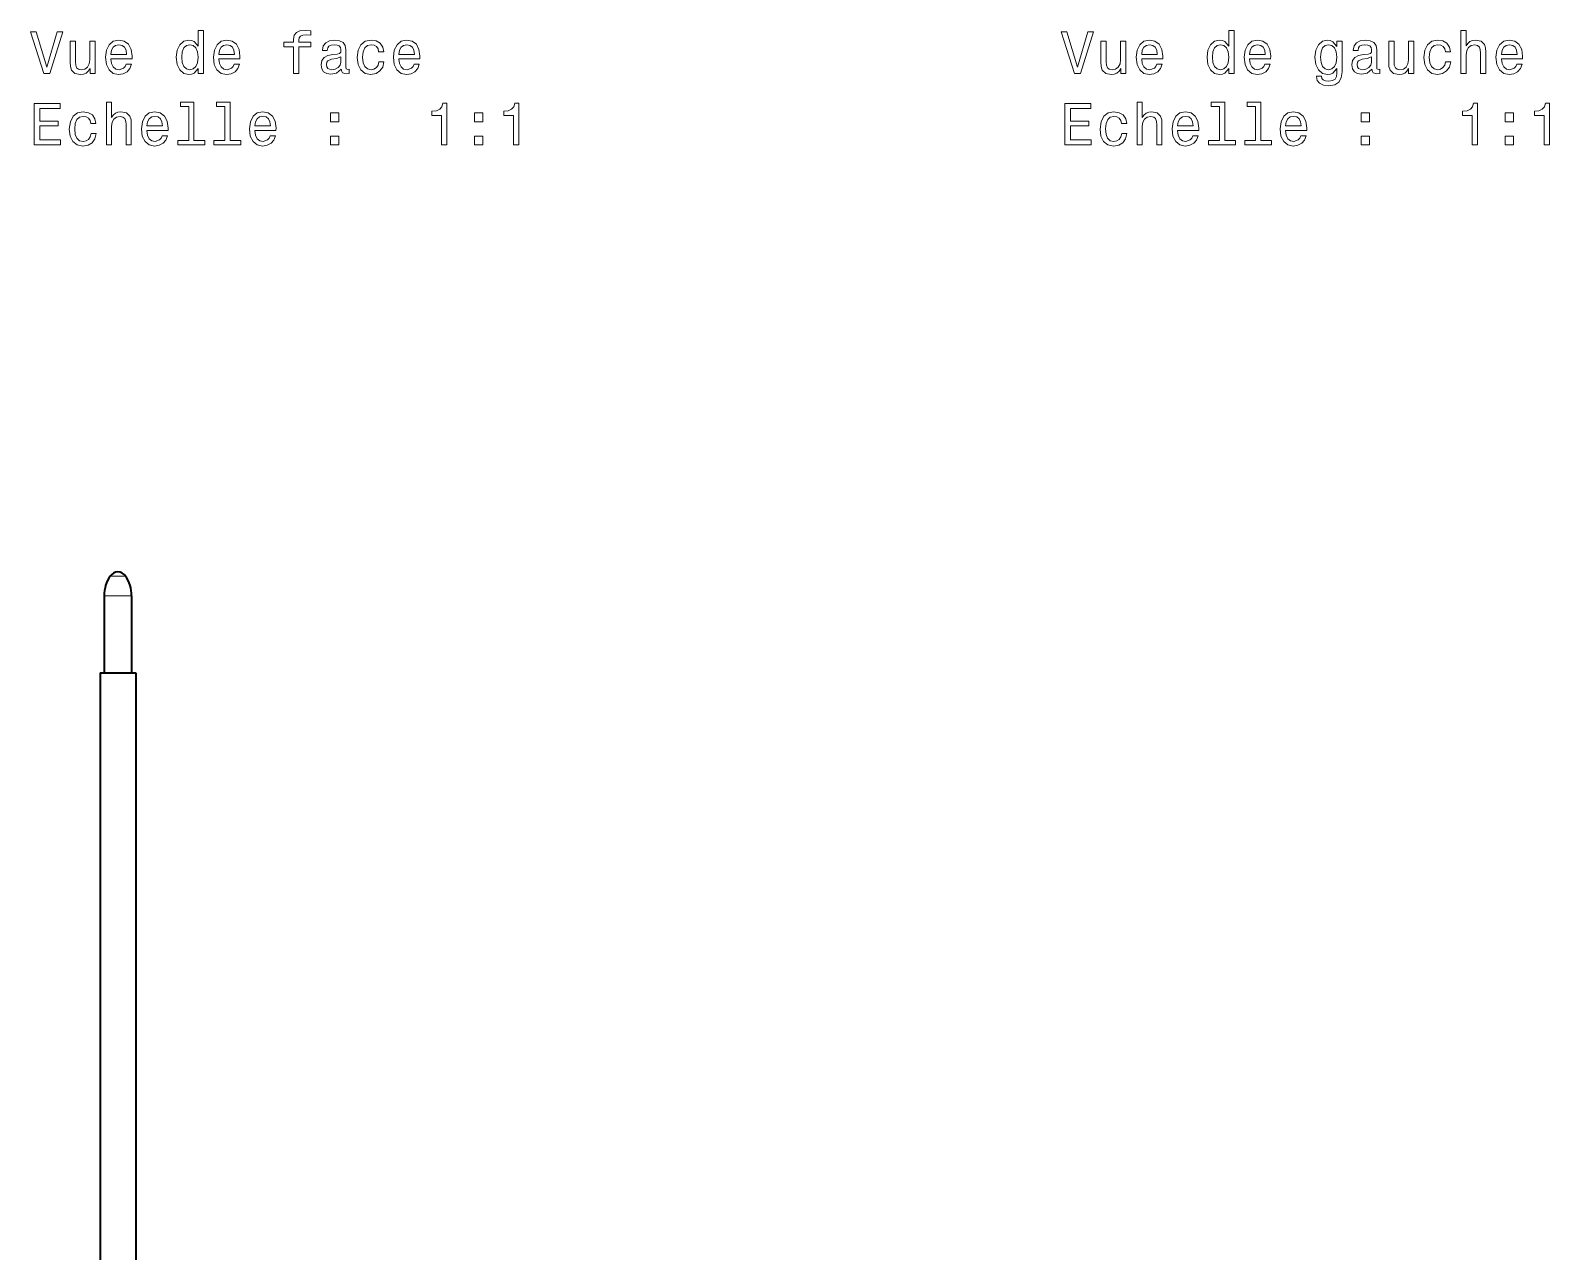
# Model space of a CAD drawing. Extents: x 386 to 1062, y 188 to 634.
# Drawn here: x 594.1 to 722.3, y 291.4 to 394.5 of the extents above; entities that cross this region are included whole.
import ezdxf

# ---------------------------------------------------------------- set-up
doc = ezdxf.new("R2010")
doc.units = 0

msp = doc.modelspace()

# ---------------------------------------------------------------- linework, layer by layer
at = {"color": 7, "lineweight": 13, "ltscale": 0.008458}
msp.add_line((600.87, 348.43), (601.2, 348.43), dxfattribs=at)
at = {"color": 7, "lineweight": 13, "ltscale": 0.024042}
msp.add_line((601.2, 348.43), (602.17, 348.43), dxfattribs=at)
at = {"color": 7, "lineweight": 13, "ltscale": 0.014966}
msp.add_line((600.37, 346.78), (600.96, 346.78), dxfattribs=at)
at = {"color": 7, "lineweight": 35, "ltscale": 0.1625}
for p, q in [((600.37, 346.78), (600.37, 340.28)), ((602.67, 346.78), (602.67, 340.28))]:
    msp.add_line(p, q, dxfattribs=at)
at = {"color": 7, "lineweight": 13, "ltscale": 0.042534}
msp.add_line((600.96, 346.78), (602.67, 346.78), dxfattribs=at)
at = {"color": 7, "lineweight": 35, "ltscale": 0.075}
msp.add_line((600.02, 340.28), (603.02, 340.28), dxfattribs=at)
at = {"color": 7, "lineweight": 35}
for p, q in [((600.02, 340.28), (600.02, 244.78)), ((603.02, 340.28), (603.02, 244.78))]:
    msp.add_line(p, q, dxfattribs=at)
at = {"color": 7, "lineweight": 13}
for points in [[(596.4, 394.35), (595.52, 391.37), (594.62, 394.35), (594.14, 394.35), (595.27, 390.84), (595.77, 390.84), (596.87, 394.35)], [(599.6, 393.55), (599.15, 393.55), (599.15, 391.99), (599.1, 391.63), (598.96, 391.36), (598.73, 391.2), (598.43, 391.15), (598.2, 391.19), (598.04, 391.31), (597.96, 391.52), (597.94, 391.81), (597.94, 393.55), (597.49, 393.55), (597.49, 391.77), (597.51, 391.41), (597.61, 391.12), (597.9, 390.84), (598.37, 390.75), (598.62, 390.78), (598.84, 390.87), (599.02, 391.03), (599.17, 391.26), (599.17, 390.84), (599.6, 390.84)], [(600.93, 392.07), (602.71, 392.07), (602.71, 392.28), (602.63, 392.86), (602.41, 393.29), (602.06, 393.55), (601.59, 393.65), (601.13, 393.55), (600.78, 393.26), (600.55, 392.81), (600.47, 392.2), (600.55, 391.58), (600.77, 391.13), (601.12, 390.84), (601.57, 390.75), (601.97, 390.81), (602.29, 390.98), (602.53, 391.26), (602.66, 391.62), (602.23, 391.62), (602.13, 391.42), (602, 391.27), (601.63, 391.15), (601.34, 391.2), (601.13, 391.38), (600.98, 391.67), (600.93, 392.05)], [(608.28, 391.26), (608.28, 390.84), (608.73, 390.84), (608.73, 394.46), (608.29, 394.46), (608.29, 393.14), (607.95, 393.52), (607.74, 393.61), (607.51, 393.65), (607.08, 393.55), (606.74, 393.26), (606.53, 392.81), (606.45, 392.2), (606.53, 391.59), (606.74, 391.13), (607.08, 390.84), (607.51, 390.75), (607.74, 390.78), (607.95, 390.87)], [(610.04, 392.07), (611.82, 392.07), (611.82, 392.28), (611.74, 392.86), (611.52, 393.29), (611.17, 393.55), (610.7, 393.65), (610.24, 393.55), (609.89, 393.26), (609.66, 392.81), (609.58, 392.2), (609.65, 391.58), (609.88, 391.13), (610.23, 390.84), (610.68, 390.75), (611.08, 390.81), (611.4, 390.98), (611.64, 391.26), (611.77, 391.62), (611.33, 391.62), (611.24, 391.42), (611.11, 391.27), (610.74, 391.15), (610.45, 391.2), (610.23, 391.38), (610.09, 391.67), (610.04, 392.05)], [(616.34, 393.08), (616.34, 390.84), (616.79, 390.84), (616.79, 393.08), (617.79, 393.08), (617.79, 393.46), (616.79, 393.46), (616.79, 393.63), (616.82, 393.83), (616.94, 393.97), (617.13, 394.05), (617.42, 394.08), (617.79, 394.06), (617.79, 394.44), (617.31, 394.46), (616.88, 394.42), (616.58, 394.28), (616.4, 394.05), (616.34, 393.71), (616.34, 393.46), (615.53, 393.46), (615.53, 393.08)], [(620.37, 391.2), (620.37, 391.18), (620.4, 391.01), (620.47, 390.89), (620.79, 390.79), (621.04, 390.83), (621.04, 391.18), (620.93, 391.16), (620.79, 391.23), (620.76, 391.43), (620.76, 392.83), (620.7, 393.19), (620.53, 393.44), (620.22, 393.59), (619.79, 393.65), (619.36, 393.59), (619.05, 393.42), (618.85, 393.15), (618.79, 392.8), (618.79, 392.76), (619.19, 392.76), (619.22, 392.98), (619.33, 393.13), (619.51, 393.22), (619.77, 393.25), (620.02, 393.23), (620.19, 393.15), (620.3, 393.02), (620.34, 392.84), (620.32, 392.63), (620.23, 392.52), (620.03, 392.47), (619.65, 392.43), (619.22, 392.34), (618.91, 392.18), (618.73, 391.93), (618.68, 391.55), (618.73, 391.22), (618.88, 390.97), (619.14, 390.82), (619.48, 390.76), (619.95, 390.87)], [(623.52, 392.65), (623.96, 392.65), (623.87, 393.06), (623.65, 393.38), (623.32, 393.57), (622.88, 393.65), (622.39, 393.55), (622.03, 393.26), (621.79, 392.81), (621.71, 392.19), (621.79, 391.58), (622.02, 391.13), (622.37, 390.84), (622.86, 390.75), (623.3, 390.82), (623.63, 391.04), (623.87, 391.37), (623.97, 391.81), (623.54, 391.81), (623.47, 391.53), (623.33, 391.32), (623.12, 391.19), (622.88, 391.15), (622.57, 391.21), (622.35, 391.41), (622.21, 391.74), (622.17, 392.21), (622.21, 392.66), (622.35, 392.99), (622.58, 393.19), (622.88, 393.26), (623.14, 393.21), (623.34, 393.1), (623.47, 392.91)], [(625.22, 392.07), (627, 392.07), (627, 392.28), (626.92, 392.86), (626.7, 393.29), (626.35, 393.55), (625.88, 393.65), (625.42, 393.55), (625.07, 393.26), (624.84, 392.81), (624.76, 392.2), (624.83, 391.58), (625.06, 391.13), (625.41, 390.84), (625.86, 390.75), (626.26, 390.81), (626.58, 390.98), (626.82, 391.26), (626.95, 391.62), (626.51, 391.62), (626.42, 391.42), (626.29, 391.27), (625.92, 391.15), (625.63, 391.2), (625.41, 391.38), (625.27, 391.67), (625.22, 392.05)], [(683.36, 394.35), (682.48, 391.37), (681.58, 394.35), (681.1, 394.35), (682.23, 390.84), (682.73, 390.84), (683.84, 394.35)], [(686.56, 393.55), (686.12, 393.55), (686.12, 391.99), (686.07, 391.63), (685.92, 391.36), (685.69, 391.2), (685.4, 391.15), (685.16, 391.19), (685.01, 391.31), (684.92, 391.52), (684.9, 391.81), (684.9, 393.55), (684.46, 393.55), (684.46, 391.77), (684.47, 391.41), (684.57, 391.12), (684.86, 390.84), (685.33, 390.75), (685.58, 390.78), (685.8, 390.87), (685.99, 391.03), (686.14, 391.26), (686.14, 390.84), (686.56, 390.84)], [(687.9, 392.07), (689.67, 392.07), (689.68, 392.28), (689.6, 392.86), (689.37, 393.29), (689.02, 393.55), (688.55, 393.65), (688.09, 393.55), (687.74, 393.26), (687.51, 392.81), (687.43, 392.2), (687.51, 391.58), (687.74, 391.13), (688.08, 390.84), (688.54, 390.75), (688.93, 390.81), (689.25, 390.98), (689.49, 391.26), (689.63, 391.62), (689.19, 391.62), (689.1, 391.42), (688.97, 391.27), (688.59, 391.15), (688.31, 391.2), (688.09, 391.38), (687.95, 391.67), (687.9, 392.05)], [(695.24, 391.26), (695.24, 390.84), (695.69, 390.84), (695.69, 394.46), (695.25, 394.46), (695.25, 393.14), (694.91, 393.52), (694.71, 393.61), (694.47, 393.65), (694.04, 393.55), (693.71, 393.26), (693.49, 392.81), (693.41, 392.2), (693.49, 391.59), (693.71, 391.13), (694.04, 390.84), (694.47, 390.75), (694.71, 390.78), (694.92, 390.87)], [(697, 392.07), (698.78, 392.07), (698.79, 392.28), (698.7, 392.86), (698.48, 393.29), (698.13, 393.55), (697.66, 393.65), (697.2, 393.55), (696.85, 393.26), (696.62, 392.81), (696.54, 392.2), (696.62, 391.58), (696.84, 391.13), (697.19, 390.84), (697.65, 390.75), (698.04, 390.81), (698.36, 390.98), (698.6, 391.26), (698.73, 391.62), (698.3, 391.62), (698.21, 391.42), (698.07, 391.27), (697.7, 391.15), (697.41, 391.2), (697.2, 391.38), (697.06, 391.67), (697, 392.05)], [(704.8, 390.96), (704.8, 393.55), (704.37, 393.55), (704.37, 393.11), (704.03, 393.51), (703.81, 393.61), (703.58, 393.65), (703.15, 393.55), (702.81, 393.26), (702.6, 392.81), (702.52, 392.2), (702.6, 391.58), (702.81, 391.13), (703.15, 390.84), (703.58, 390.75), (703.82, 390.78), (704.02, 390.87), (704.37, 391.26), (704.37, 390.87), (704.33, 390.57), (704.22, 390.35), (704.01, 390.23), (703.69, 390.18), (703.41, 390.21), (703.22, 390.29), (703.1, 390.42), (703.07, 390.6), (702.64, 390.6), (702.64, 390.58), (702.7, 390.25), (702.91, 390.01), (703.23, 389.85), (703.67, 389.8), (704.19, 389.88), (704.54, 390.09), (704.74, 390.46)], [(707.33, 391.2), (707.33, 391.18), (707.36, 391.01), (707.43, 390.89), (707.75, 390.79), (708, 390.83), (708, 391.18), (707.89, 391.16), (707.75, 391.23), (707.73, 391.43), (707.73, 392.83), (707.67, 393.19), (707.49, 393.44), (707.18, 393.59), (706.75, 393.65), (706.32, 393.59), (706.01, 393.42), (705.82, 393.15), (705.75, 392.8), (705.75, 392.76), (706.15, 392.76), (706.18, 392.98), (706.29, 393.13), (706.48, 393.22), (706.73, 393.25), (706.98, 393.23), (707.16, 393.15), (707.26, 393.02), (707.3, 392.84), (707.28, 392.63), (707.2, 392.52), (707, 392.47), (706.62, 392.43), (706.18, 392.34), (705.88, 392.18), (705.69, 391.93), (705.64, 391.55), (705.69, 391.22), (705.85, 390.97), (706.1, 390.82), (706.45, 390.76), (706.91, 390.87)], [(710.85, 393.55), (710.4, 393.55), (710.4, 391.99), (710.35, 391.63), (710.21, 391.36), (709.98, 391.2), (709.68, 391.15), (709.45, 391.19), (709.3, 391.31), (709.21, 391.52), (709.19, 391.81), (709.19, 393.55), (708.75, 393.55), (708.75, 391.77), (708.76, 391.41), (708.86, 391.12), (709.15, 390.84), (709.62, 390.75), (709.87, 390.78), (710.09, 390.87), (710.27, 391.03), (710.42, 391.26), (710.42, 390.84), (710.85, 390.84)], [(713.52, 392.65), (713.96, 392.65), (713.87, 393.06), (713.65, 393.38), (713.31, 393.57), (712.88, 393.65), (712.39, 393.55), (712.02, 393.26), (711.79, 392.81), (711.71, 392.19), (711.79, 391.58), (712.01, 391.13), (712.37, 390.84), (712.86, 390.75), (713.29, 390.82), (713.63, 391.04), (713.86, 391.37), (713.97, 391.81), (713.54, 391.81), (713.47, 391.53), (713.32, 391.32), (713.12, 391.19), (712.88, 391.15), (712.57, 391.21), (712.35, 391.41), (712.21, 391.74), (712.16, 392.21), (712.21, 392.66), (712.35, 392.99), (712.58, 393.19), (712.88, 393.26), (713.14, 393.21), (713.33, 393.1), (713.47, 392.91)], [(714.83, 390.84), (715.28, 390.84), (715.28, 392.41), (715.32, 392.76), (715.47, 393.03), (715.7, 393.19), (716, 393.25), (716.24, 393.2), (716.39, 393.06), (716.47, 392.84), (716.49, 392.53), (716.49, 390.84), (716.94, 390.84), (716.94, 392.62), (716.92, 392.98), (716.82, 393.28), (716.53, 393.55), (716.06, 393.65), (715.81, 393.61), (715.59, 393.52), (715.41, 393.36), (715.28, 393.16), (715.28, 394.46), (714.83, 394.46)], [(718.26, 392.07), (720.03, 392.07), (720.04, 392.28), (719.96, 392.86), (719.73, 393.29), (719.38, 393.55), (718.91, 393.65), (718.45, 393.55), (718.1, 393.26), (717.87, 392.81), (717.79, 392.2), (717.87, 391.58), (718.1, 391.13), (718.44, 390.84), (718.9, 390.75), (719.29, 390.81), (719.61, 390.98), (719.85, 391.26), (719.99, 391.62), (719.55, 391.62), (719.46, 391.42), (719.33, 391.27), (718.95, 391.15), (718.67, 391.2), (718.45, 391.38), (718.31, 391.67), (718.26, 392.05)], [(600.93, 392.44), (600.99, 392.79), (601.13, 393.05), (601.33, 393.2), (601.61, 393.26), (601.87, 393.2), (602.08, 393.05), (602.21, 392.79), (602.25, 392.44)], [(607.58, 393.25), (607.87, 393.18), (608.1, 392.98), (608.23, 392.65), (608.28, 392.2), (608.23, 391.74), (608.1, 391.41), (607.87, 391.21), (607.58, 391.15), (607.3, 391.21), (607.09, 391.41), (606.95, 391.75), (606.91, 392.2), (606.95, 392.65), (607.09, 392.98), (607.3, 393.18)], [(610.04, 392.44), (610.1, 392.79), (610.23, 393.05), (610.44, 393.2), (610.71, 393.26), (610.98, 393.2), (611.19, 393.05), (611.31, 392.79), (611.36, 392.44)], [(625.22, 392.44), (625.28, 392.79), (625.41, 393.05), (625.62, 393.2), (625.89, 393.26), (626.16, 393.2), (626.37, 393.05), (626.49, 392.79), (626.54, 392.44)], [(687.9, 392.44), (687.95, 392.79), (688.09, 393.05), (688.3, 393.2), (688.57, 393.26), (688.83, 393.2), (689.04, 393.05), (689.17, 392.79), (689.21, 392.44)], [(694.54, 393.25), (694.84, 393.18), (695.06, 392.98), (695.19, 392.65), (695.24, 392.2), (695.19, 391.74), (695.06, 391.41), (694.84, 391.21), (694.54, 391.15), (694.27, 391.21), (694.05, 391.41), (693.91, 391.75), (693.87, 392.2), (693.91, 392.65), (694.05, 392.98), (694.27, 393.18)], [(697, 392.44), (697.06, 392.79), (697.2, 393.05), (697.4, 393.2), (697.68, 393.26), (697.94, 393.2), (698.15, 393.05), (698.28, 392.79), (698.32, 392.44)], [(702.98, 392.2), (703.03, 392.65), (703.16, 392.98), (703.37, 393.18), (703.66, 393.25), (703.95, 393.18), (704.18, 392.98), (704.31, 392.65), (704.36, 392.2), (704.31, 391.74), (704.18, 391.41), (703.95, 391.21), (703.66, 391.15), (703.37, 391.21), (703.16, 391.41), (703.03, 391.75)], [(718.26, 392.44), (718.31, 392.79), (718.45, 393.05), (718.66, 393.2), (718.93, 393.26), (719.2, 393.2), (719.4, 393.05), (719.53, 392.79), (719.57, 392.44)], [(620.32, 391.79), (620.26, 391.53), (620.1, 391.33), (619.86, 391.2), (619.56, 391.15), (619.37, 391.18), (619.23, 391.26), (619.15, 391.4), (619.12, 391.59), (619.14, 391.77), (619.22, 391.9), (619.54, 392.04), (619.95, 392.1), (620.32, 392.22)], [(707.28, 391.79), (707.22, 391.53), (707.06, 391.33), (706.82, 391.2), (706.52, 391.15), (706.33, 391.18), (706.19, 391.26), (706.11, 391.4), (706.08, 391.59), (706.1, 391.77), (706.18, 391.9), (706.51, 392.04), (706.91, 392.1), (707.28, 392.22)], [(600.55, 384.8), (600.99, 384.8), (600.99, 386.36), (601.04, 386.72), (601.18, 386.98), (601.41, 387.14), (601.71, 387.2), (601.95, 387.15), (602.1, 387.02), (602.18, 386.79), (602.21, 386.49), (602.21, 384.8), (602.65, 384.8), (602.65, 386.58), (602.63, 386.93), (602.54, 387.23), (602.24, 387.5), (601.78, 387.6), (601.52, 387.57), (601.31, 387.47), (601.13, 387.32), (600.99, 387.11), (600.99, 388.42), (600.55, 388.42)], [(607.5, 388.04), (607.5, 385.17), (606.59, 385.17), (606.59, 384.8), (608.85, 384.8), (608.85, 385.17), (607.94, 385.17), (607.94, 388.42), (606.8, 388.42), (606.8, 388.04)], [(610.54, 388.04), (610.54, 385.17), (609.62, 385.17), (609.62, 384.8), (611.89, 384.8), (611.89, 385.17), (610.98, 385.17), (610.98, 388.42), (609.84, 388.42), (609.84, 388.04)], [(687.51, 384.8), (687.95, 384.8), (687.95, 386.36), (688, 386.72), (688.14, 386.98), (688.37, 387.14), (688.67, 387.2), (688.92, 387.15), (689.07, 387.02), (689.14, 386.79), (689.17, 386.49), (689.17, 384.8), (689.61, 384.8), (689.61, 386.58), (689.59, 386.93), (689.5, 387.23), (689.2, 387.5), (688.74, 387.6), (688.49, 387.57), (688.27, 387.47), (688.09, 387.32), (687.95, 387.11), (687.95, 388.42), (687.51, 388.42)], [(694.46, 388.04), (694.46, 385.17), (693.55, 385.17), (693.55, 384.8), (695.81, 384.8), (695.81, 385.17), (694.91, 385.17), (694.91, 388.42), (693.77, 388.42), (693.77, 388.04)], [(697.5, 388.04), (697.5, 385.17), (696.59, 385.17), (696.59, 384.8), (698.85, 384.8), (698.85, 385.17), (697.94, 385.17), (697.94, 388.42), (696.8, 388.42), (696.8, 388.04)], [(594.46, 384.8), (596.68, 384.8), (596.68, 385.22), (594.92, 385.22), (594.92, 386.41), (596.49, 386.41), (596.49, 386.82), (594.92, 386.82), (594.92, 387.87), (596.64, 387.87), (596.64, 388.3), (594.46, 388.3)], [(599.23, 386.61), (599.67, 386.61), (599.58, 387.01), (599.37, 387.33), (599.03, 387.52), (598.59, 387.6), (598.11, 387.5), (597.74, 387.22), (597.51, 386.76), (597.42, 386.14), (597.5, 385.53), (597.73, 385.08), (598.08, 384.8), (598.57, 384.7), (599.01, 384.78), (599.35, 384.99), (599.58, 385.32), (599.68, 385.76), (599.26, 385.76), (599.18, 385.48), (599.04, 385.27), (598.84, 385.14), (598.59, 385.1), (598.28, 385.16), (598.06, 385.37), (597.92, 385.69), (597.88, 386.16), (597.92, 386.61), (598.06, 386.94), (598.29, 387.14), (598.59, 387.21), (598.85, 387.17), (599.05, 387.05), (599.18, 386.86)], [(603.97, 386.02), (605.75, 386.02), (605.75, 386.23), (605.67, 386.81), (605.45, 387.24), (605.1, 387.5), (604.63, 387.6), (604.17, 387.5), (603.81, 387.22), (603.59, 386.76), (603.51, 386.15), (603.58, 385.53), (603.81, 385.08), (604.16, 384.8), (604.61, 384.7), (605, 384.77), (605.33, 384.94), (605.56, 385.21), (605.7, 385.57), (605.26, 385.57), (605.17, 385.37), (605.04, 385.22), (604.67, 385.1), (604.38, 385.15), (604.16, 385.33), (604.02, 385.62), (603.97, 386.01)], [(603.97, 386.4), (604.03, 386.74), (604.16, 387), (604.37, 387.16), (604.64, 387.21), (604.91, 387.16), (605.12, 387), (605.24, 386.74), (605.29, 386.4)], [(613.08, 386.02), (614.85, 386.02), (614.86, 386.23), (614.78, 386.81), (614.56, 387.24), (614.2, 387.5), (613.73, 387.6), (613.28, 387.5), (612.92, 387.22), (612.7, 386.76), (612.61, 386.15), (612.69, 385.53), (612.92, 385.08), (613.27, 384.8), (613.72, 384.7), (614.11, 384.77), (614.44, 384.94), (614.67, 385.21), (614.81, 385.57), (614.37, 385.57), (614.28, 385.37), (614.15, 385.22), (613.77, 385.1), (613.49, 385.15), (613.27, 385.33), (613.13, 385.62), (613.08, 386.01)], [(613.08, 386.4), (613.13, 386.74), (613.27, 387), (613.48, 387.16), (613.75, 387.21), (614.02, 387.16), (614.22, 387), (614.35, 386.74), (614.39, 386.4)], [(619.46, 386.75), (620.15, 386.75), (620.15, 387.5), (619.46, 387.5)], [(628.82, 384.8), (629.28, 384.8), (629.28, 388.32), (628.94, 388.32), (628.85, 388.01), (628.67, 387.81), (628.39, 387.69), (628.01, 387.65), (628.01, 387.29), (628.82, 387.29)], [(631.6, 386.75), (632.3, 386.75), (632.3, 387.5), (631.6, 387.5)], [(634.9, 384.8), (635.35, 384.8), (635.35, 388.32), (635.01, 388.32), (634.92, 388.01), (634.74, 387.81), (634.46, 387.69), (634.08, 387.65), (634.08, 387.29), (634.9, 387.29)], [(681.42, 384.8), (683.64, 384.8), (683.64, 385.22), (681.89, 385.22), (681.89, 386.41), (683.45, 386.41), (683.45, 386.82), (681.89, 386.82), (681.89, 387.87), (683.6, 387.87), (683.6, 388.3), (681.42, 388.3)], [(686.2, 386.61), (686.64, 386.61), (686.55, 387.01), (686.33, 387.33), (685.99, 387.52), (685.55, 387.6), (685.07, 387.5), (684.7, 387.22), (684.47, 386.76), (684.39, 386.14), (684.46, 385.53), (684.69, 385.08), (685.05, 384.8), (685.54, 384.7), (685.97, 384.78), (686.31, 384.99), (686.54, 385.32), (686.64, 385.76), (686.22, 385.76), (686.14, 385.48), (686, 385.27), (685.8, 385.14), (685.55, 385.1), (685.24, 385.16), (685.02, 385.37), (684.89, 385.69), (684.84, 386.16), (684.89, 386.61), (685.03, 386.94), (685.25, 387.14), (685.55, 387.21), (685.81, 387.17), (686.01, 387.05), (686.14, 386.86)], [(690.93, 386.02), (692.71, 386.02), (692.71, 386.23), (692.63, 386.81), (692.41, 387.24), (692.06, 387.5), (691.59, 387.6), (691.13, 387.5), (690.78, 387.22), (690.55, 386.76), (690.47, 386.15), (690.54, 385.53), (690.77, 385.08), (691.12, 384.8), (691.57, 384.7), (691.97, 384.77), (692.29, 384.94), (692.53, 385.21), (692.66, 385.57), (692.22, 385.57), (692.13, 385.37), (692, 385.22), (691.63, 385.1), (691.34, 385.15), (691.12, 385.33), (690.98, 385.62), (690.93, 386.01)], [(690.93, 386.4), (690.99, 386.74), (691.12, 387), (691.33, 387.16), (691.6, 387.21), (691.87, 387.16), (692.08, 387), (692.2, 386.74), (692.25, 386.4)], [(700.04, 386.02), (701.82, 386.02), (701.82, 386.23), (701.74, 386.81), (701.52, 387.24), (701.17, 387.5), (700.7, 387.6), (700.24, 387.5), (699.88, 387.22), (699.66, 386.76), (699.58, 386.15), (699.65, 385.53), (699.88, 385.08), (700.23, 384.8), (700.68, 384.7), (701.07, 384.77), (701.4, 384.94), (701.63, 385.21), (701.77, 385.57), (701.33, 385.57), (701.24, 385.37), (701.11, 385.22), (700.74, 385.1), (700.45, 385.15), (700.23, 385.33), (700.09, 385.62), (700.04, 386.01)], [(700.04, 386.4), (700.1, 386.74), (700.23, 387), (700.44, 387.16), (700.71, 387.21), (700.98, 387.16), (701.19, 387), (701.31, 386.74), (701.36, 386.4)], [(706.42, 386.75), (707.12, 386.75), (707.12, 387.5), (706.42, 387.5)], [(715.79, 384.8), (716.24, 384.8), (716.24, 388.32), (715.9, 388.32), (715.81, 388.01), (715.63, 387.81), (715.35, 387.69), (714.97, 387.65), (714.97, 387.29), (715.79, 387.29)], [(718.56, 386.75), (719.26, 386.75), (719.26, 387.5), (718.56, 387.5)], [(721.86, 384.8), (722.32, 384.8), (722.32, 388.32), (721.97, 388.32), (721.88, 388.01), (721.7, 387.81), (721.42, 387.69), (721.04, 387.65), (721.04, 387.29), (721.86, 387.29)], [(619.46, 384.8), (620.15, 384.8), (620.15, 385.55), (619.46, 385.55)], [(631.6, 384.8), (632.3, 384.8), (632.3, 385.55), (631.6, 385.55)], [(706.42, 384.8), (707.12, 384.8), (707.12, 385.55), (706.42, 385.55)], [(718.56, 384.8), (719.26, 384.8), (719.26, 385.55), (718.56, 385.55)]]:
    msp.add_lwpolyline(points, close=True, dxfattribs=at)
at = {"color": 7, "lineweight": 35}
for centre, radius, start, end in [((601.52, 348), 0.781, 90, 146.3225), ((601.52, 348), 0.781, 33.6775, 90), ((603.34, 346.78), 2.98, 146.3225, 180), ((599.69, 346.78), 2.98, 360, 33.6775)]:
    msp.add_arc(centre, radius, start, end, dxfattribs=at)

doc.saveas('drawing.dxf')
